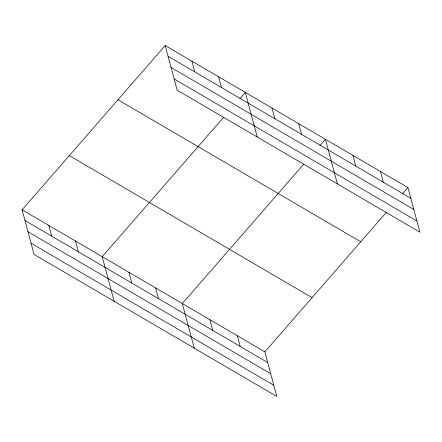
<?xml version="1.0" encoding="UTF-8"?>
<svg xmlns="http://www.w3.org/2000/svg" width="442" height="442" viewBox="0 0 442 442"><rect width="100%" height="100%" fill="white"/><g stroke="black" fill="none" stroke-linecap="round" stroke-linejoin="round"><path stroke-width="0.66" d="M22.1 209.806L264.852 351.843L276.803 396.452L34.051 254.415L22.1 209.806L165.197 45.548L407.949 187.585L419.9 232.194L177.148 90.157L165.197 45.548M223.718 117.202L102.207 256.68L114.158 301.284M239.907 98.616L245.304 92.422L257.261 137.026M303.825 164.07L182.314 303.555L194.265 348.158M320.014 145.49L325.411 139.291L337.368 183.9M264.852 351.843L386.358 212.364M402.552 193.784L407.949 187.585M168.07 56.261L410.817 198.298M171.065 67.444L413.817 209.486M174.154 78.969L416.905 221.006M117.975 99.754L360.727 241.791M69.322 155.601L312.074 297.643M24.973 220.519L267.719 362.556M27.968 231.702L270.719 373.744M31.056 243.227L273.802 385.269M380.435 171.49L383.308 182.203M352.926 155.391L355.793 166.104M298.709 123.672L301.582 134.379M272.007 108.047L274.88 118.76M218.602 76.797L221.475 87.51M191.9 61.173L194.773 71.886M237.337 335.749L240.21 346.462M209.828 319.649L212.696 330.362M155.612 287.93L158.485 298.643M128.909 272.305L131.782 283.018M75.505 241.056L78.378 251.769M48.802 225.431L51.675 236.144"/></g></svg>
